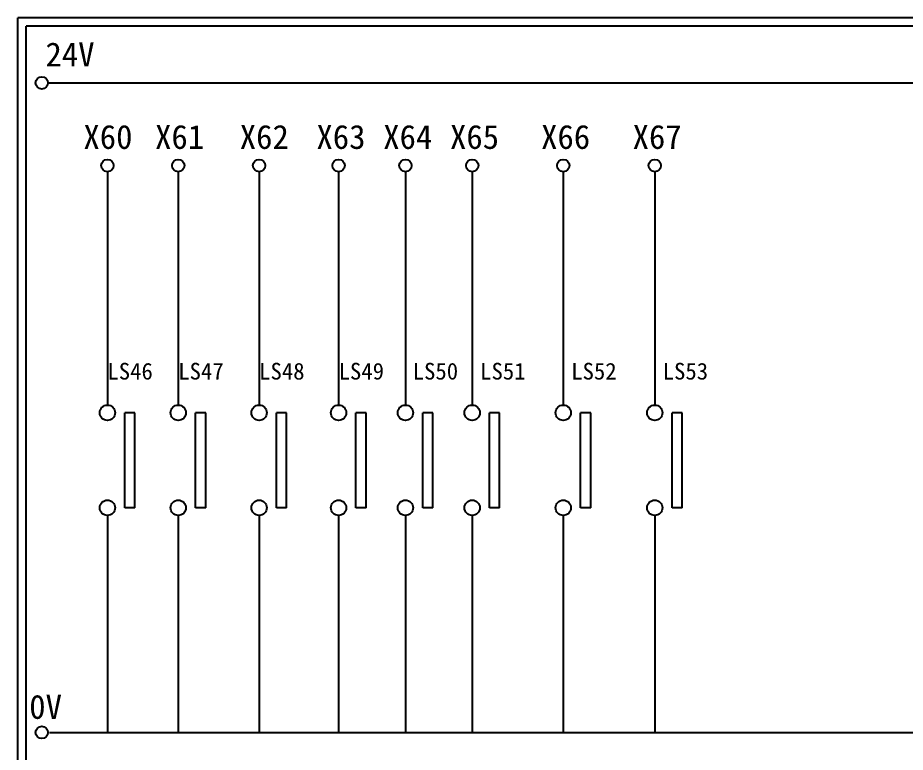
# Model space of a CAD drawing. Extents: x 325 to 612, y 3 to 207.
# Drawn here: x 325.3 to 458.2, y 97 to 207 of the extents above; entities that cross this region are included whole.
import ezdxf

# ---------------------------------------------------------------- set-up
doc = ezdxf.new("R2010")
doc.units = 0
doc.layers.get('0').update_dxf_attribs({"linetype": 'CONTINUOUS'})
doc.layers.add('圖框層', color=7, linetype='CONTINUOUS')
doc.layers.add('標尺寸層', color=3, linetype='CONTINUOUS')
doc.styles.add('STSL', font='KAIU.TTF')

msp = doc.modelspace()

# ---------------------------------------------------------------- linework, layer by layer
for p, q in [((342.85, 147.83), (341.35, 147.83)), ((353.46, 147.83), (351.95, 147.83)), ((365.57, 147.83), (364.06, 147.83)), ((377.47, 147.83), (375.96, 147.83)), ((387.47, 147.83), (385.96, 147.83)), ((397.47, 147.83), (395.96, 147.83)), ((411.11, 147.83), (409.6, 147.83)), ((424.8, 147.83), (423.3, 147.83)), ((342.85, 133.6), (341.35, 133.6)), ((353.46, 133.6), (351.95, 133.6)), ((365.57, 133.6), (364.06, 133.6)), ((377.47, 133.6), (375.96, 133.6)), ((387.47, 133.6), (385.96, 133.6)), ((397.47, 133.6), (395.96, 133.6)), ((411.11, 133.6), (409.6, 133.6)), ((424.8, 133.6), (423.3, 133.6))]:
    msp.add_line(p, q)
at = {"layer": '圖框層', "color": 7}
for p, q in [((612.32, 206.97), (325.32, 206.97)), ((325.32, 3), (325.32, 206.97)), ((611.07, 205.72), (326.57, 205.72)), ((326.57, 4.25), (326.57, 205.72))]:
    msp.add_line(p, q, dxfattribs=at)
at = {"layer": '標尺寸層', "color": 7}
for p, q in [((329.84, 197.22), (607.44, 197.22)), ((338.74, 183.91), (338.74, 148.99)), ((349.35, 183.91), (349.35, 148.99)), ((361.46, 183.91), (361.46, 148.99)), ((373.36, 183.91), (373.36, 148.99)), ((383.36, 183.91), (383.36, 148.99)), ((393.36, 183.91), (393.36, 148.99)), ((407, 183.91), (407, 148.99)), ((420.69, 183.91), (420.69, 148.99)), ((341.35, 133.6), (341.35, 147.83)), ((342.85, 133.6), (342.85, 147.83)), ((351.95, 133.6), (351.95, 147.83)), ((353.46, 133.6), (353.46, 147.83)), ((364.06, 133.6), (364.06, 147.83)), ((365.57, 133.6), (365.57, 147.83)), ((375.96, 133.6), (375.96, 147.83)), ((377.47, 133.6), (377.47, 147.83)), ((385.96, 133.6), (385.96, 147.83)), ((387.47, 133.6), (387.47, 147.83)), ((395.96, 133.6), (395.96, 147.83)), ((397.47, 133.6), (397.47, 147.83)), ((409.6, 133.6), (409.6, 147.83)), ((411.11, 133.6), (411.11, 147.83)), ((423.3, 133.6), (423.3, 147.83)), ((424.8, 133.6), (424.8, 147.83)), ((338.74, 132.45), (338.74, 99.96)), ((349.35, 132.46), (349.35, 99.96)), ((349.35, 132.45), (349.35, 99.96)), ((361.46, 132.46), (361.46, 99.96)), ((361.46, 132.45), (361.46, 99.96)), ((373.36, 132.46), (373.36, 99.96)), ((373.36, 132.45), (373.36, 99.96)), ((383.36, 132.46), (383.36, 99.96)), ((383.36, 132.45), (383.36, 99.96)), ((393.36, 132.46), (393.36, 99.96)), ((393.36, 132.45), (393.36, 99.96)), ((407, 132.46), (407, 99.96)), ((407, 132.45), (407, 99.96)), ((420.69, 132.46), (420.69, 99.96)), ((420.69, 132.45), (420.69, 99.96)), ((330.05, 99.96), (607.44, 99.96))]:
    msp.add_line(p, q, dxfattribs=at)
for centre, radius in [((328.92, 197.22), 0.92), ((338.74, 184.83), 0.92), ((349.35, 184.83), 0.92), ((361.46, 184.83), 0.92), ((373.36, 184.83), 0.92), ((383.36, 184.83), 0.92), ((393.36, 184.83), 0.92), ((407, 184.83), 0.92), ((420.69, 184.83), 0.92), ((338.74, 147.83), 1.15), ((349.35, 147.83), 1.15), ((361.46, 147.83), 1.15), ((373.36, 147.83), 1.15), ((383.36, 147.83), 1.15), ((393.36, 147.83), 1.15), ((407, 147.83), 1.15), ((420.69, 147.83), 1.15), ((338.74, 133.6), 1.15), ((349.35, 133.6), 1.15), ((361.46, 133.6), 1.15), ((373.36, 133.6), 1.15), ((383.36, 133.6), 1.15), ((393.36, 133.6), 1.15), ((407, 133.6), 1.15), ((420.69, 133.6), 1.15), ((328.92, 99.96), 0.92)]:
    msp.add_circle(centre, radius, dxfattribs=at)

# ---------------------------------------------------------------- texts
at = {"layer": '圖框層', "color": 4, "style": 'STSL'}
for s, height, p in [('24V', 3.6, (329.47, 199.68)), ('X60', 3.6, (335.15, 187.33)), ('X61', 3.6, (345.88, 187.33)), ('X62', 3.6, (358.56, 187.33)), ('X63', 3.6, (370.04, 187.33)), ('X64', 3.6, (380.04, 187.33)), ('X65', 3.6, (390.04, 187.33)), ('X66', 3.6, (403.68, 187.33)), ('X67', 3.6, (417.38, 187.33)), ('LS46', 2.5, (338.74, 152.8)), ('LS47', 2.5, (349.35, 152.8)), ('LS48', 2.5, (361.46, 152.8)), ('LS49', 2.5, (373.36, 152.8)), ('LS50', 2.5, (384.45, 152.8)), ('LS51', 2.5, (394.55, 152.8)), ('LS52', 2.5, (408.19, 152.8)), ('LS53', 2.5, (421.88, 152.8)), ('0V', 3.6, (327.04, 102))]:
    msp.add_text(s, height=height, dxfattribs=at).set_placement(p)

doc.saveas('drawing.dxf')
